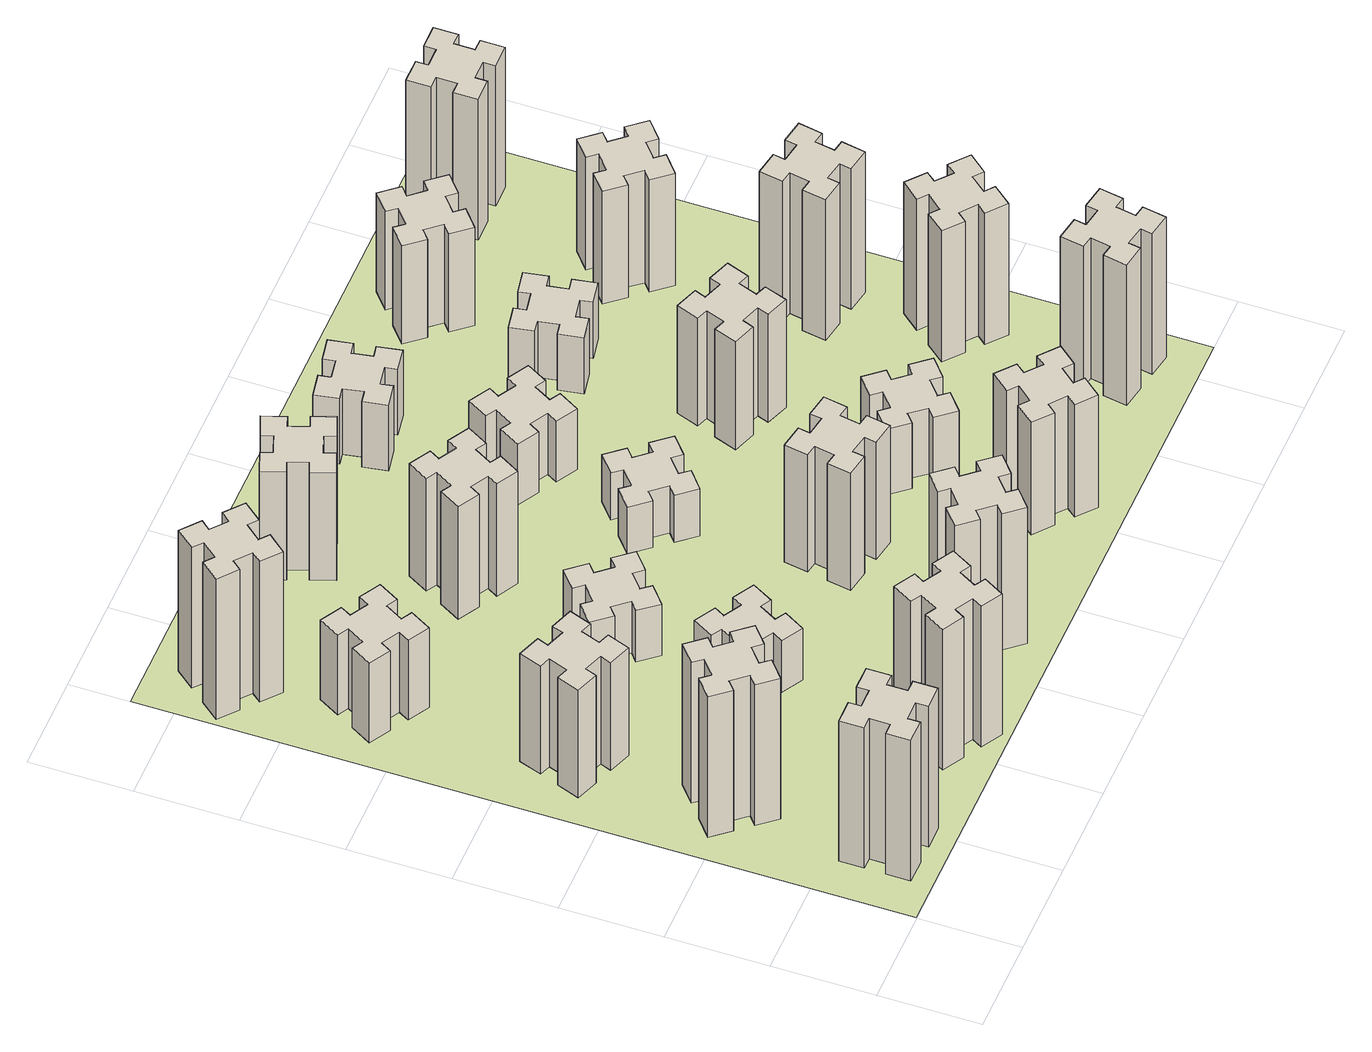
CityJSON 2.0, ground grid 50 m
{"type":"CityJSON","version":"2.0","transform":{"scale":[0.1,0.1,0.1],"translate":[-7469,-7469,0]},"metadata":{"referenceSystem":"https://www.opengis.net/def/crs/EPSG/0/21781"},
"CityObjects":{
"building1":{"type":"Building","attributes":{"class":"1000","function":"1000","usage":"1000","yearOfConstruction":2016,"roofType":"1000","measuredHeight":90,"storeysAboveGround":30,"storeysBelowGround":0},"geometry":[{"type":"Solid","lod":"1","boundaries":[[[[0,1,2,3,4,5,6,7,8,9,10,11,12,13,14,15,16,17,18,19]],[[17,16,20,21]],[[16,15,22,20]],[[15,14,23,22]],[[14,13,24,23]],[[13,12,25,24]],[[12,11,26,25]],[[11,10,27,26]],[[10,9,28,27]],[[9,8,29,28]],[[8,7,30,29]],[[7,6,31,30]],[[6,5,32,31]],[[5,4,33,32]],[[4,3,34,33]],[[3,2,35,34]],[[2,1,36,35]],[[1,0,37,36]],[[0,19,38,37]],[[19,18,39,38]],[[18,17,21,39]],[[24,25,26,27,28,29,30,31,32,33,34,35,36,37,38,39,21,20,22,23]]]]}]},
"building2":{"type":"Building","attributes":{"class":"1000","function":"1000","usage":"1000","yearOfConstruction":2016,"roofType":"1000","measuredHeight":90,"storeysAboveGround":30,"storeysBelowGround":0},"geometry":[{"type":"Solid","lod":"1","boundaries":[[[[40,41,42,43,44,45,46,47,48,49,50,51,52,53,54,55,56,57,58,59]],[[57,56,60,61]],[[56,55,62,60]],[[55,54,63,62]],[[54,53,64,63]],[[53,52,65,64]],[[52,51,66,65]],[[51,50,67,66]],[[50,49,68,67]],[[49,48,69,68]],[[48,47,70,69]],[[47,46,71,70]],[[46,45,72,71]],[[45,44,73,72]],[[44,43,74,73]],[[43,42,75,74]],[[42,41,76,75]],[[41,40,77,76]],[[40,59,78,77]],[[59,58,79,78]],[[58,57,61,79]],[[64,65,66,67,68,69,70,71,72,73,74,75,76,77,78,79,61,60,62,63]]]]}]},
"building3":{"type":"Building","attributes":{"class":"1000","function":"1000","usage":"1000","yearOfConstruction":2016,"roofType":"1000","measuredHeight":69,"storeysAboveGround":30,"storeysBelowGround":0},"geometry":[{"type":"Solid","lod":"1","boundaries":[[[[80,81,82,83,84,85,86,87,88,89,90,91,92,93,94,95,96,97,98,99]],[[97,96,100,101]],[[96,95,102,100]],[[95,94,103,102]],[[94,93,104,103]],[[93,92,105,104]],[[92,91,106,105]],[[91,90,107,106]],[[90,89,108,107]],[[89,88,109,108]],[[88,87,110,109]],[[87,86,111,110]],[[86,85,112,111]],[[85,84,113,112]],[[84,83,114,113]],[[83,82,115,114]],[[82,81,116,115]],[[81,80,117,116]],[[80,99,118,117]],[[99,98,119,118]],[[98,97,101,119]],[[104,105,106,107,108,109,110,111,112,113,114,115,116,117,118,119,101,100,102,103]]]]}]},
"building4":{"type":"Building","attributes":{"class":"1000","function":"1000","usage":"1000","yearOfConstruction":2016,"roofType":"1000","measuredHeight":51,"storeysAboveGround":30,"storeysBelowGround":0},"geometry":[{"type":"Solid","lod":"1","boundaries":[[[[120,121,122,123,124,125,126,127,128,129,130,131,132,133,134,135,136,137,138,139]],[[137,136,140,141]],[[136,135,142,140]],[[135,134,143,142]],[[134,133,144,143]],[[133,132,145,144]],[[132,131,146,145]],[[131,130,147,146]],[[130,129,148,147]],[[129,128,149,148]],[[128,127,150,149]],[[127,126,151,150]],[[126,125,152,151]],[[125,124,153,152]],[[124,123,154,153]],[[123,122,155,154]],[[122,121,156,155]],[[121,120,157,156]],[[120,139,158,157]],[[139,138,159,158]],[[138,137,141,159]],[[144,145,146,147,148,149,150,151,152,153,154,155,156,157,158,159,141,140,142,143]]]]}]},
"building5":{"type":"Building","attributes":{"class":"1000","function":"1000","usage":"1000","yearOfConstruction":2016,"roofType":"1000","measuredHeight":90,"storeysAboveGround":30,"storeysBelowGround":0},"geometry":[{"type":"Solid","lod":"1","boundaries":[[[[160,161,162,163,164,165,166,167,168,169,170,171,172,173,174,175,176,177,178,179]],[[177,176,180,181]],[[176,175,182,180]],[[175,174,183,182]],[[174,173,184,183]],[[173,172,185,184]],[[172,171,186,185]],[[171,170,187,186]],[[170,169,188,187]],[[169,168,189,188]],[[168,167,190,189]],[[167,166,191,190]],[[166,165,192,191]],[[165,164,193,192]],[[164,163,194,193]],[[163,162,195,194]],[[162,161,196,195]],[[161,160,197,196]],[[160,179,198,197]],[[179,178,199,198]],[[178,177,181,199]],[[184,185,186,187,188,189,190,191,192,193,194,195,196,197,198,199,181,180,182,183]]]]}]},
"building6":{"type":"Building","attributes":{"class":"1000","function":"1000","usage":"1000","yearOfConstruction":2016,"roofType":"1000","measuredHeight":90,"storeysAboveGround":30,"storeysBelowGround":0},"geometry":[{"type":"Solid","lod":"1","boundaries":[[[[200,201,202,203,204,205,206,207,208,209,210,211,212,213,214,215,216,217,218,219]],[[217,216,220,221]],[[216,215,222,220]],[[215,214,223,222]],[[214,213,224,223]],[[213,212,225,224]],[[212,211,226,225]],[[211,210,227,226]],[[210,209,228,227]],[[209,208,229,228]],[[208,207,230,229]],[[207,206,231,230]],[[206,205,232,231]],[[205,204,233,232]],[[204,203,234,233]],[[203,202,235,234]],[[202,201,236,235]],[[201,200,237,236]],[[200,219,238,237]],[[219,218,239,238]],[[218,217,221,239]],[[224,225,226,227,228,229,230,231,232,233,234,235,236,237,238,239,221,220,222,223]]]]}]},
"building7":{"type":"Building","attributes":{"class":"1000","function":"1000","usage":"1000","yearOfConstruction":2016,"roofType":"1000","measuredHeight":33,"storeysAboveGround":30,"storeysBelowGround":0},"geometry":[{"type":"Solid","lod":"1","boundaries":[[[[240,241,242,243,244,245,246,247,248,249,250,251,252,253,254,255,256,257,258,259]],[[257,256,260,261]],[[256,255,262,260]],[[255,254,263,262]],[[254,253,264,263]],[[253,252,265,264]],[[252,251,266,265]],[[251,250,267,266]],[[250,249,268,267]],[[249,248,269,268]],[[248,247,270,269]],[[247,246,271,270]],[[246,245,272,271]],[[245,244,273,272]],[[244,243,274,273]],[[243,242,275,274]],[[242,241,276,275]],[[241,240,277,276]],[[240,259,278,277]],[[259,258,279,278]],[[258,257,261,279]],[[264,265,266,267,268,269,270,271,272,273,274,275,276,277,278,279,261,260,262,263]]]]}]},
"building8":{"type":"Building","attributes":{"class":"1000","function":"1000","usage":"1000","yearOfConstruction":2016,"roofType":"1000","measuredHeight":33,"storeysAboveGround":30,"storeysBelowGround":0},"geometry":[{"type":"Solid","lod":"1","boundaries":[[[[280,281,282,283,284,285,286,287,288,289,290,291,292,293,294,295,296,297,298,299]],[[297,296,300,301]],[[296,295,302,300]],[[295,294,303,302]],[[294,293,304,303]],[[293,292,305,304]],[[292,291,306,305]],[[291,290,307,306]],[[290,289,308,307]],[[289,288,309,308]],[[288,287,310,309]],[[287,286,311,310]],[[286,285,312,311]],[[285,284,313,312]],[[284,283,314,313]],[[283,282,315,314]],[[282,281,316,315]],[[281,280,317,316]],[[280,299,318,317]],[[299,298,319,318]],[[298,297,301,319]],[[304,305,306,307,308,309,310,311,312,313,314,315,316,317,318,319,301,300,302,303]]]]}]},
"building9":{"type":"Building","attributes":{"class":"1000","function":"1000","usage":"1000","yearOfConstruction":2016,"roofType":"1000","measuredHeight":87,"storeysAboveGround":30,"storeysBelowGround":0},"geometry":[{"type":"Solid","lod":"1","boundaries":[[[[320,321,322,323,324,325,326,327,328,329,330,331,332,333,334,335,336,337,338,339]],[[337,336,340,341]],[[336,335,342,340]],[[335,334,343,342]],[[334,333,344,343]],[[333,332,345,344]],[[332,331,346,345]],[[331,330,347,346]],[[330,329,348,347]],[[329,328,349,348]],[[328,327,350,349]],[[327,326,351,350]],[[326,325,352,351]],[[325,324,353,352]],[[324,323,354,353]],[[323,322,355,354]],[[322,321,356,355]],[[321,320,357,356]],[[320,339,358,357]],[[339,338,359,358]],[[338,337,341,359]],[[344,345,346,347,348,349,350,351,352,353,354,355,356,357,358,359,341,340,342,343]]]]}]},
"building10":{"type":"Building","attributes":{"class":"1000","function":"1000","usage":"1000","yearOfConstruction":2016,"roofType":"1000","measuredHeight":72,"storeysAboveGround":30,"storeysBelowGround":0},"geometry":[{"type":"Solid","lod":"1","boundaries":[[[[360,361,362,363,364,365,366,367,368,369,370,371,372,373,374,375,376,377,378,379]],[[377,376,380,381]],[[376,375,382,380]],[[375,374,383,382]],[[374,373,384,383]],[[373,372,385,384]],[[372,371,386,385]],[[371,370,387,386]],[[370,369,388,387]],[[369,368,389,388]],[[368,367,390,389]],[[367,366,391,390]],[[366,365,392,391]],[[365,364,393,392]],[[364,363,394,393]],[[363,362,395,394]],[[362,361,396,395]],[[361,360,397,396]],[[360,379,398,397]],[[379,378,399,398]],[[378,377,381,399]],[[384,385,386,387,388,389,390,391,392,393,394,395,396,397,398,399,381,380,382,383]]]]}]},
"building11":{"type":"Building","attributes":{"class":"1000","function":"1000","usage":"1000","yearOfConstruction":2016,"roofType":"1000","measuredHeight":69,"storeysAboveGround":30,"storeysBelowGround":0},"geometry":[{"type":"Solid","lod":"1","boundaries":[[[[400,401,402,403,404,405,406,407,408,409,410,411,412,413,414,415,416,417,418,419]],[[417,416,420,421]],[[416,415,422,420]],[[415,414,423,422]],[[414,413,424,423]],[[413,412,425,424]],[[412,411,426,425]],[[411,410,427,426]],[[410,409,428,427]],[[409,408,429,428]],[[408,407,430,429]],[[407,406,431,430]],[[406,405,432,431]],[[405,404,433,432]],[[404,403,434,433]],[[403,402,435,434]],[[402,401,436,435]],[[401,400,437,436]],[[400,419,438,437]],[[419,418,439,438]],[[418,417,421,439]],[[424,425,426,427,428,429,430,431,432,433,434,435,436,437,438,439,421,420,422,423]]]]}]},
"building12":{"type":"Building","attributes":{"class":"1000","function":"1000","usage":"1000","yearOfConstruction":2016,"roofType":"1000","measuredHeight":75,"storeysAboveGround":30,"storeysBelowGround":0},"geometry":[{"type":"Solid","lod":"1","boundaries":[[[[440,441,442,443,444,445,446,447,448,449,450,451,452,453,454,455,456,457,458,459]],[[457,456,460,461]],[[456,455,462,460]],[[455,454,463,462]],[[454,453,464,463]],[[453,452,465,464]],[[452,451,466,465]],[[451,450,467,466]],[[450,449,468,467]],[[449,448,469,468]],[[448,447,470,469]],[[447,446,471,470]],[[446,445,472,471]],[[445,444,473,472]],[[444,443,474,473]],[[443,442,475,474]],[[442,441,476,475]],[[441,440,477,476]],[[440,459,478,477]],[[459,458,479,478]],[[458,457,461,479]],[[464,465,466,467,468,469,470,471,472,473,474,475,476,477,478,479,461,460,462,463]]]]}]},
"building13":{"type":"Building","attributes":{"class":"1000","function":"1000","usage":"1000","yearOfConstruction":2016,"roofType":"1000","measuredHeight":30,"storeysAboveGround":30,"storeysBelowGround":0},"geometry":[{"type":"Solid","lod":"1","boundaries":[[[[480,481,482,483,484,485,486,487,488,489,490,491,492,493,494,495,496,497,498,499]],[[497,496,500,501]],[[496,495,502,500]],[[495,494,503,502]],[[494,493,504,503]],[[493,492,505,504]],[[492,491,506,505]],[[491,490,507,506]],[[490,489,508,507]],[[489,488,509,508]],[[488,487,510,509]],[[487,486,511,510]],[[486,485,512,511]],[[485,484,513,512]],[[484,483,514,513]],[[483,482,515,514]],[[482,481,516,515]],[[481,480,517,516]],[[480,499,518,517]],[[499,498,519,518]],[[498,497,501,519]],[[504,505,506,507,508,509,510,511,512,513,514,515,516,517,518,519,501,500,502,503]]]]}]},
"building14":{"type":"Building","attributes":{"class":"1000","function":"1000","usage":"1000","yearOfConstruction":2016,"roofType":"1000","measuredHeight":72,"storeysAboveGround":30,"storeysBelowGround":0},"geometry":[{"type":"Solid","lod":"1","boundaries":[[[[520,521,522,523,524,525,526,527,528,529,530,531,532,533,534,535,536,537,538,539]],[[537,536,540,541]],[[536,535,542,540]],[[535,534,543,542]],[[534,533,544,543]],[[533,532,545,544]],[[532,531,546,545]],[[531,530,547,546]],[[530,529,548,547]],[[529,528,549,548]],[[528,527,550,549]],[[527,526,551,550]],[[526,525,552,551]],[[525,524,553,552]],[[524,523,554,553]],[[523,522,555,554]],[[522,521,556,555]],[[521,520,557,556]],[[520,539,558,557]],[[539,538,559,558]],[[538,537,541,559]],[[544,545,546,547,548,549,550,551,552,553,554,555,556,557,558,559,541,540,542,543]]]]}]},
"building15":{"type":"Building","attributes":{"class":"1000","function":"1000","usage":"1000","yearOfConstruction":2016,"roofType":"1000","measuredHeight":39,"storeysAboveGround":30,"storeysBelowGround":0},"geometry":[{"type":"Solid","lod":"1","boundaries":[[[[560,561,562,563,564,565,566,567,568,569,570,571,572,573,574,575,576,577,578,579]],[[577,576,580,581]],[[576,575,582,580]],[[575,574,583,582]],[[574,573,584,583]],[[573,572,585,584]],[[572,571,586,585]],[[571,570,587,586]],[[570,569,588,587]],[[569,568,589,588]],[[568,567,590,589]],[[567,566,591,590]],[[566,565,592,591]],[[565,564,593,592]],[[564,563,594,593]],[[563,562,595,594]],[[562,561,596,595]],[[561,560,597,596]],[[560,579,598,597]],[[579,578,599,598]],[[578,577,581,599]],[[584,585,586,587,588,589,590,591,592,593,594,595,596,597,598,599,581,580,582,583]]]]}]},
"building16":{"type":"Building","attributes":{"class":"1000","function":"1000","usage":"1000","yearOfConstruction":2016,"roofType":"1000","measuredHeight":42,"storeysAboveGround":30,"storeysBelowGround":0},"geometry":[{"type":"Solid","lod":"1","boundaries":[[[[600,601,602,603,604,605,606,607,608,609,610,611,612,613,614,615,616,617,618,619]],[[617,616,620,621]],[[616,615,622,620]],[[615,614,623,622]],[[614,613,624,623]],[[613,612,625,624]],[[612,611,626,625]],[[611,610,627,626]],[[610,609,628,627]],[[609,608,629,628]],[[608,607,630,629]],[[607,606,631,630]],[[606,605,632,631]],[[605,604,633,632]],[[604,603,634,633]],[[603,602,635,634]],[[602,601,636,635]],[[601,600,637,636]],[[600,619,638,637]],[[619,618,639,638]],[[618,617,621,639]],[[624,625,626,627,628,629,630,631,632,633,634,635,636,637,638,639,621,620,622,623]]]]}]},
"building17":{"type":"Building","attributes":{"class":"1000","function":"1000","usage":"1000","yearOfConstruction":2016,"roofType":"1000","measuredHeight":42,"storeysAboveGround":30,"storeysBelowGround":0},"geometry":[{"type":"Solid","lod":"1","boundaries":[[[[640,641,642,643,644,645,646,647,648,649,650,651,652,653,654,655,656,657,658,659]],[[657,656,660,661]],[[656,655,662,660]],[[655,654,663,662]],[[654,653,664,663]],[[653,652,665,664]],[[652,651,666,665]],[[651,650,667,666]],[[650,649,668,667]],[[649,648,669,668]],[[648,647,670,669]],[[647,646,671,670]],[[646,645,672,671]],[[645,644,673,672]],[[644,643,674,673]],[[643,642,675,674]],[[642,641,676,675]],[[641,640,677,676]],[[640,659,678,677]],[[659,658,679,678]],[[658,657,661,679]],[[664,665,666,667,668,669,670,671,672,673,674,675,676,677,678,679,661,660,662,663]]]]}]},
"building18":{"type":"Building","attributes":{"class":"1000","function":"1000","usage":"1000","yearOfConstruction":2016,"roofType":"1000","measuredHeight":69,"storeysAboveGround":30,"storeysBelowGround":0},"geometry":[{"type":"Solid","lod":"1","boundaries":[[[[680,681,682,683,684,685,686,687,688,689,690,691,692,693,694,695,696,697,698,699]],[[697,696,700,701]],[[696,695,702,700]],[[695,694,703,702]],[[694,693,704,703]],[[693,692,705,704]],[[692,691,706,705]],[[691,690,707,706]],[[690,689,708,707]],[[689,688,709,708]],[[688,687,710,709]],[[687,686,711,710]],[[686,685,712,711]],[[685,684,713,712]],[[684,683,714,713]],[[683,682,715,714]],[[682,681,716,715]],[[681,680,717,716]],[[680,699,718,717]],[[699,698,719,718]],[[698,697,701,719]],[[704,705,706,707,708,709,710,711,712,713,714,715,716,717,718,719,701,700,702,703]]]]}]},
"building19":{"type":"Building","attributes":{"class":"1000","function":"1000","usage":"1000","yearOfConstruction":2016,"roofType":"1000","measuredHeight":36,"storeysAboveGround":30,"storeysBelowGround":0},"geometry":[{"type":"Solid","lod":"1","boundaries":[[[[720,721,722,723,724,725,726,727,728,729,730,731,732,733,734,735,736,737,738,739]],[[737,736,740,741]],[[736,735,742,740]],[[735,734,743,742]],[[734,733,744,743]],[[733,732,745,744]],[[732,731,746,745]],[[731,730,747,746]],[[730,729,748,747]],[[729,728,749,748]],[[728,727,750,749]],[[727,726,751,750]],[[726,725,752,751]],[[725,724,753,752]],[[724,723,754,753]],[[723,722,755,754]],[[722,721,756,755]],[[721,720,757,756]],[[720,739,758,757]],[[739,738,759,758]],[[738,737,741,759]],[[744,745,746,747,748,749,750,751,752,753,754,755,756,757,758,759,741,740,742,743]]]]}]},
"building20":{"type":"Building","attributes":{"class":"1000","function":"1000","usage":"1000","yearOfConstruction":2016,"roofType":"1000","measuredHeight":90,"storeysAboveGround":30,"storeysBelowGround":0},"geometry":[{"type":"Solid","lod":"1","boundaries":[[[[760,761,762,763,764,765,766,767,768,769,770,771,772,773,774,775,776,777,778,779]],[[777,776,780,781]],[[776,775,782,780]],[[775,774,783,782]],[[774,773,784,783]],[[773,772,785,784]],[[772,771,786,785]],[[771,770,787,786]],[[770,769,788,787]],[[769,768,789,788]],[[768,767,790,789]],[[767,766,791,790]],[[766,765,792,791]],[[765,764,793,792]],[[764,763,794,793]],[[763,762,795,794]],[[762,761,796,795]],[[761,760,797,796]],[[760,779,798,797]],[[779,778,799,798]],[[778,777,781,799]],[[784,785,786,787,788,789,790,791,792,793,794,795,796,797,798,799,781,780,782,783]]]]}]},
"building21":{"type":"Building","attributes":{"class":"1000","function":"1000","usage":"1000","yearOfConstruction":2016,"roofType":"1000","measuredHeight":63,"storeysAboveGround":30,"storeysBelowGround":0},"geometry":[{"type":"Solid","lod":"1","boundaries":[[[[800,801,802,803,804,805,806,807,808,809,810,811,812,813,814,815,816,817,818,819]],[[817,816,820,821]],[[816,815,822,820]],[[815,814,823,822]],[[814,813,824,823]],[[813,812,825,824]],[[812,811,826,825]],[[811,810,827,826]],[[810,809,828,827]],[[809,808,829,828]],[[808,807,830,829]],[[807,806,831,830]],[[806,805,832,831]],[[805,804,833,832]],[[804,803,834,833]],[[803,802,835,834]],[[802,801,836,835]],[[801,800,837,836]],[[800,819,838,837]],[[819,818,839,838]],[[818,817,821,839]],[[824,825,826,827,828,829,830,831,832,833,834,835,836,837,838,839,821,820,822,823]]]]}]},
"building22":{"type":"Building","attributes":{"class":"1000","function":"1000","usage":"1000","yearOfConstruction":2016,"roofType":"1000","measuredHeight":84,"storeysAboveGround":30,"storeysBelowGround":0},"geometry":[{"type":"Solid","lod":"1","boundaries":[[[[840,841,842,843,844,845,846,847,848,849,850,851,852,853,854,855,856,857,858,859]],[[857,856,860,861]],[[856,855,862,860]],[[855,854,863,862]],[[854,853,864,863]],[[853,852,865,864]],[[852,851,866,865]],[[851,850,867,866]],[[850,849,868,867]],[[849,848,869,868]],[[848,847,870,869]],[[847,846,871,870]],[[846,845,872,871]],[[845,844,873,872]],[[844,843,874,873]],[[843,842,875,874]],[[842,841,876,875]],[[841,840,877,876]],[[840,859,878,877]],[[859,858,879,878]],[[858,857,861,879]],[[864,865,866,867,868,869,870,871,872,873,874,875,876,877,878,879,861,860,862,863]]]]}]},
"building23":{"type":"Building","attributes":{"class":"1000","function":"1000","usage":"1000","yearOfConstruction":2016,"roofType":"1000","measuredHeight":90,"storeysAboveGround":30,"storeysBelowGround":0},"geometry":[{"type":"Solid","lod":"1","boundaries":[[[[880,881,882,883,884,885,886,887,888,889,890,891,892,893,894,895,896,897,898,899]],[[897,896,900,901]],[[896,895,902,900]],[[895,894,903,902]],[[894,893,904,903]],[[893,892,905,904]],[[892,891,906,905]],[[891,890,907,906]],[[890,889,908,907]],[[889,888,909,908]],[[888,887,910,909]],[[887,886,911,910]],[[886,885,912,911]],[[885,884,913,912]],[[884,883,914,913]],[[883,882,915,914]],[[882,881,916,915]],[[881,880,917,916]],[[880,899,918,917]],[[899,898,919,918]],[[898,897,901,919]],[[904,905,906,907,908,909,910,911,912,913,914,915,916,917,918,919,901,900,902,903]]]]}]},
"building24":{"type":"Building","attributes":{"class":"1000","function":"1000","usage":"1000","yearOfConstruction":2016,"roofType":"1000","measuredHeight":72,"storeysAboveGround":30,"storeysBelowGround":0},"geometry":[{"type":"Solid","lod":"1","boundaries":[[[[920,921,922,923,924,925,926,927,928,929,930,931,932,933,934,935,936,937,938,939]],[[937,936,940,941]],[[936,935,942,940]],[[935,934,943,942]],[[934,933,944,943]],[[933,932,945,944]],[[932,931,946,945]],[[931,930,947,946]],[[930,929,948,947]],[[929,928,949,948]],[[928,927,950,949]],[[927,926,951,950]],[[926,925,952,951]],[[925,924,953,952]],[[924,923,954,953]],[[923,922,955,954]],[[922,921,956,955]],[[921,920,957,956]],[[920,939,958,957]],[[939,938,959,958]],[[938,937,941,959]],[[944,945,946,947,948,949,950,951,952,953,954,955,956,957,958,959,941,940,942,943]]]]}]},
"building25":{"type":"Building","attributes":{"class":"1000","function":"1000","usage":"1000","yearOfConstruction":2016,"roofType":"1000","measuredHeight":90,"storeysAboveGround":30,"storeysBelowGround":0},"geometry":[{"type":"Solid","lod":"1","boundaries":[[[[960,961,962,963,964,965,966,967,968,969,970,971,972,973,974,975,976,977,978,979]],[[977,976,980,981]],[[976,975,982,980]],[[975,974,983,982]],[[974,973,984,983]],[[973,972,985,984]],[[972,971,986,985]],[[971,970,987,986]],[[970,969,988,987]],[[969,968,989,988]],[[968,967,990,989]],[[967,966,991,990]],[[966,965,992,991]],[[965,964,993,992]],[[964,963,994,993]],[[963,962,995,994]],[[962,961,996,995]],[[961,960,997,996]],[[960,979,998,997]],[[979,978,999,998]],[[978,977,981,999]],[[984,985,986,987,988,989,990,991,992,993,994,995,996,997,998,999,981,980,982,983]]]]}]},
"landuse1":{"type":"LandUse","attributes":{"name":"plot1","function":"1010"},"geometry":[{"type":"MultiSurface","lod":"1","boundaries":[[[1000,1001,1002,1003]]]}]}
},
"vertices":[
[265,325,0],[265,225,0],[205,225,0],[205,105,0],[325,105,0],[325,165,0],[425,165,0],[425,105,0],[545,105,0],[545,225,0],[485,225,0],[485,325,0],[545,325,0],[545,445,0],[425,445,0],[425,385,0],[325,385,0],[325,445,0],[205,445,0],[205,325,0],[325,385,900],[325,445,900],[425,385,900],[425,445,900],[545,445,900],[545,325,900],[485,325,900],[485,225,900],[545,225,900],[545,105,900],[425,105,900],[425,165,900],[325,165,900],[325,105,900],[205,105,900],[205,225,900],[265,225,900],[265,325,900],[205,325,900],[205,445,900],
[492,1048,0],[427,1124,0],[473,1163,0],[396,1255,0],[304,1178,0],[343,1132,0],[266,1067,0],[228,1113,0],[136,1036,0],[213,944,0],[259,983,0],[323,906,0],[277,868,0],[354,776,0],[446,853,0],[408,899,0],[484,963,0],[523,917,0],[615,994,0],[538,1086,0],[484,963,900],[523,917,900],[408,899,900],[446,853,900],[354,776,900],[277,868,900],[323,906,900],[259,983,900],[213,944,900],[136,1036,900],[228,1113,900],[266,1067,900],[343,1132,900],[304,1178,900],[396,1255,900],[473,1163,900],[427,1124,900],[492,1048,900],[538,1086,900],[615,994,900],
[291,1669,0],[385,1635,0],[364,1579,0],[477,1537,0],[518,1650,0],[462,1671,0],[496,1765,0],[552,1744,0],[593,1857,0],[480,1898,0],[460,1842,0],[366,1876,0],[387,1932,0],[274,1973,0],[233,1860,0],[289,1840,0],[255,1746,0],[199,1767,0],[157,1654,0],[270,1613,0],[255,1746,690],[199,1767,690],[289,1840,690],[233,1860,690],[274,1973,690],[387,1932,690],[366,1876,690],[460,1842,690],[480,1898,690],[593,1857,690],[552,1744,690],[496,1765,690],[462,1671,690],[518,1650,690],[477,1537,690],[364,1579,690],[385,1635,690],[291,1669,690],[270,1613,690],[157,1654,690],
[446,2597,0],[496,2684,0],[548,2654,0],[608,2758,0],[504,2818,0],[474,2766,0],[387,2816,0],[417,2868,0],[313,2928,0],[253,2824,0],[305,2794,0],[255,2707,0],[203,2737,0],[143,2633,0],[247,2573,0],[277,2625,0],[364,2575,0],[334,2523,0],[438,2463,0],[498,2567,0],[364,2575,510],[334,2523,510],[277,2625,510],[247,2573,510],[143,2633,510],[203,2737,510],[255,2707,510],[305,2794,510],[253,2824,510],[313,2928,510],[417,2868,510],[387,2816,510],[474,2766,510],[504,2818,510],[608,2758,510],[548,2654,510],[496,2684,510],[446,2597,510],[498,2567,510],[438,2463,510],
[1214,346,0],[1127,396,0],[1157,448,0],[1053,508,0],[993,404,0],[1045,374,0],[995,287,0],[943,317,0],[883,213,0],[987,153,0],[1017,205,0],[1104,155,0],[1074,103,0],[1178,43,0],[1238,147,0],[1186,177,0],[1236,264,0],[1288,234,0],[1348,338,0],[1244,398,0],[1236,264,900],[1288,234,900],[1186,177,900],[1238,147,900],[1178,43,900],[1074,103,900],[1104,155,900],[1017,205,900],[987,153,900],[883,213,900],[943,317,900],[995,287,900],[1045,374,900],[993,404,900],[1053,508,900],[1157,448,900],[1127,396,900],[1214,346,900],[1244,398,900],[1348,338,900],
[384,3387,0],[308,3452,0],[346,3498,0],[254,3575,0],[177,3483,0],[223,3444,0],[159,3368,0],[113,3406,0],[36,3314,0],[128,3237,0],[166,3283,0],[243,3219,0],[204,3173,0],[296,3096,0],[373,3188,0],[327,3226,0],[392,3303,0],[438,3264,0],[515,3356,0],[423,3433,0],[392,3303,900],[438,3264,900],[327,3226,900],[373,3188,900],[296,3096,900],[204,3173,900],[243,3219,900],[166,3283,900],[128,3237,900],[36,3314,900],[113,3406,900],[159,3368,900],[223,3444,900],[177,3483,900],[254,3575,900],[346,3498,900],[308,3452,900],[384,3387,900],[423,3433,900],[515,3356,900],
[1186,1117,0],[1236,1204,0],[1288,1174,0],[1348,1278,0],[1244,1338,0],[1214,1286,0],[1127,1336,0],[1157,1388,0],[1053,1448,0],[993,1344,0],[1045,1314,0],[995,1227,0],[943,1257,0],[883,1153,0],[987,1093,0],[1017,1145,0],[1104,1095,0],[1074,1043,0],[1178,983,0],[1238,1087,0],[1104,1095,330],[1074,1043,330],[1017,1145,330],[987,1093,330],[883,1153,330],[943,1257,330],[995,1227,330],[1045,1314,330],[993,1344,330],[1053,1448,330],[1157,1388,330],[1127,1336,330],[1214,1286,330],[1244,1338,330],[1348,1278,330],[1288,1174,330],[1236,1204,330],[1186,1117,330],[1238,1087,330],[1178,983,330],
[1083,1972,0],[1006,1907,0],[968,1953,0],[876,1876,0],[953,1784,0],[999,1823,0],[1063,1746,0],[1017,1708,0],[1094,1616,0],[1186,1693,0],[1148,1739,0],[1224,1803,0],[1263,1757,0],[1355,1834,0],[1278,1926,0],[1232,1888,0],[1167,1964,0],[1213,2003,0],[1136,2095,0],[1044,2018,0],[1167,1964,330],[1213,2003,330],[1232,1888,330],[1278,1926,330],[1355,1834,330],[1263,1757,330],[1224,1803,330],[1148,1739,330],[1186,1693,330],[1094,1616,330],[1017,1708,330],[1063,1746,330],[999,1823,330],[953,1784,330],[876,1876,330],[968,1953,330],[1006,1907,330],[1083,1972,330],[1044,2018,330],[1136,2095,330],
[1639,343,0],[1703,266,0],[1657,228,0],[1734,136,0],[1826,213,0],[1788,259,0],[1864,323,0],[1903,277,0],[1995,354,0],[1918,446,0],[1872,408,0],[1807,484,0],[1853,523,0],[1776,615,0],[1684,538,0],[1723,492,0],[1646,427,0],[1608,473,0],[1516,396,0],[1593,304,0],[1646,427,870],[1608,473,870],[1723,492,870],[1684,538,870],[1776,615,870],[1853,523,870],[1807,484,870],[1872,408,870],[1918,446,870],[1995,354,870],[1903,277,870],[1864,323,870],[1788,259,870],[1826,213,870],[1734,136,870],[1657,228,870],[1703,266,870],[1639,343,870],[1593,304,870],[1516,396,870],
[1314,2666,0],[1227,2716,0],[1257,2768,0],[1153,2828,0],[1093,2724,0],[1145,2694,0],[1095,2607,0],[1043,2637,0],[983,2533,0],[1087,2473,0],[1117,2525,0],[1204,2475,0],[1174,2423,0],[1278,2363,0],[1338,2467,0],[1286,2497,0],[1336,2584,0],[1388,2554,0],[1448,2658,0],[1344,2718,0],[1336,2584,720],[1388,2554,720],[1286,2497,720],[1338,2467,720],[1278,2363,720],[1174,2423,720],[1204,2475,720],[1117,2525,720],[1087,2473,720],[983,2533,720],[1043,2637,720],[1095,2607,720],[1145,2694,720],[1093,2724,720],[1153,2828,720],[1257,2768,720],[1227,2716,720],[1314,2666,720],[1344,2718,720],[1448,2658,720],
[1125,3456,0],[1031,3422,0],[1010,3478,0],[897,3437,0],[939,3324,0],[995,3345,0],[1029,3251,0],[973,3230,0],[1014,3117,0],[1127,3159,0],[1106,3215,0],[1200,3249,0],[1220,3193,0],[1333,3234,0],[1292,3347,0],[1236,3326,0],[1202,3420,0],[1258,3440,0],[1217,3553,0],[1104,3512,0],[1202,3420,690],[1258,3440,690],[1236,3326,690],[1292,3347,690],[1333,3234,690],[1220,3193,690],[1200,3249,690],[1106,3215,690],[1127,3159,690],[1014,3117,690],[973,3230,690],[1029,3251,690],[995,3345,690],[939,3324,690],[897,3437,690],[1010,3478,690],[1031,3422,690],[1125,3456,690],[1104,3512,690],[1217,3553,690],
[2055,1047,0],[2072,1145,0],[2131,1135,0],[2152,1253,0],[2034,1274,0],[2024,1215,0],[1925,1232,0],[1936,1291,0],[1817,1312,0],[1797,1194,0],[1856,1184,0],[1838,1085,0],[1779,1096,0],[1758,977,0],[1877,957,0],[1887,1016,0],[1985,998,0],[1975,939,0],[2093,918,0],[2114,1037,0],[1985,998,750],[1975,939,750],[1887,1016,750],[1877,957,750],[1758,977,750],[1779,1096,750],[1838,1085,750],[1856,1184,750],[1797,1194,750],[1817,1312,750],[1936,1291,750],[1925,1232,750],[2024,1215,750],[2034,1274,750],[2152,1253,750],[2131,1135,750],[2072,1145,750],[2055,1047,750],[2114,1037,750],[2093,918,750],
[1972,1988,0],[1907,2064,0],[1953,2103,0],[1876,2195,0],[1784,2118,0],[1823,2072,0],[1746,2007,0],[1708,2053,0],[1616,1976,0],[1693,1884,0],[1739,1923,0],[1803,1846,0],[1757,1808,0],[1834,1716,0],[1926,1793,0],[1888,1839,0],[1964,1903,0],[2003,1857,0],[2095,1934,0],[2018,2026,0],[1964,1903,300],[2003,1857,300],[1888,1839,300],[1926,1793,300],[1834,1716,300],[1757,1808,300],[1803,1846,300],[1739,1923,300],[1693,1884,300],[1616,1976,300],[1708,2053,300],[1746,2007,300],[1823,2072,300],[1784,2118,300],[1876,2195,300],[1953,2103,300],[1907,2064,300],[1972,1988,300],[2018,2026,300],[2095,1934,300],
[2486,323,0],[2563,259,0],[2524,213,0],[2616,136,0],[2693,228,0],[2647,266,0],[2712,343,0],[2758,304,0],[2835,396,0],[2743,473,0],[2704,427,0],[2628,492,0],[2666,538,0],[2574,615,0],[2497,523,0],[2543,484,0],[2479,408,0],[2433,446,0],[2356,354,0],[2448,277,0],[2479,408,720],[2433,446,720],[2543,484,720],[2497,523,720],[2574,615,720],[2666,538,720],[2628,492,720],[2704,427,720],[2743,473,720],[2835,396,720],[2758,304,720],[2712,343,720],[2647,266,720],[2693,228,720],[2616,136,720],[2524,213,720],[2563,259,720],[2486,323,720],[2448,277,720],[2356,354,720],
[2026,2497,0],[2076,2584,0],[2128,2554,0],[2188,2658,0],[2084,2718,0],[2054,2666,0],[1967,2716,0],[1997,2768,0],[1893,2828,0],[1833,2724,0],[1885,2694,0],[1835,2607,0],[1783,2637,0],[1723,2533,0],[1827,2473,0],[1857,2525,0],[1944,2475,0],[1914,2423,0],[2018,2363,0],[2078,2467,0],[1944,2475,390],[1914,2423,390],[1857,2525,390],[1827,2473,390],[1723,2533,390],[1783,2637,390],[1835,2607,390],[1885,2694,390],[1833,2724,390],[1893,2828,390],[1997,2768,390],[1967,2716,390],[2054,2666,390],[2084,2718,390],[2188,2658,390],[2128,2554,390],[2076,2584,390],[2026,2497,390],[2078,2467,390],[2018,2363,390],
[1738,3365,0],[1756,3267,0],[1697,3257,0],[1717,3138,0],[1836,3159,0],[1825,3218,0],[1924,3236,0],[1934,3177,0],[2052,3197,0],[2031,3316,0],[1972,3305,0],[1955,3404,0],[2014,3414,0],[1993,3532,0],[1875,3511,0],[1885,3452,0],[1787,3435,0],[1777,3494,0],[1658,3473,0],[1679,3355,0],[1787,3435,420],[1777,3494,420],[1885,3452,420],[1875,3511,420],[1993,3532,420],[2014,3414,420],[1955,3404,420],[1972,3305,420],[2031,3316,420],[2052,3197,420],[1934,3177,420],[1924,3236,420],[1825,3218,420],[1836,3159,420],[1717,3138,420],[1697,3257,420],[1756,3267,420],[1738,3365,420],[1679,3355,420],[1658,3473,420],
[2563,1132,0],[2486,1067,0],[2448,1113,0],[2356,1036,0],[2433,944,0],[2479,983,0],[2543,906,0],[2497,868,0],[2574,776,0],[2666,853,0],[2628,899,0],[2704,963,0],[2743,917,0],[2835,994,0],[2758,1086,0],[2712,1048,0],[2647,1124,0],[2693,1163,0],[2616,1255,0],[2524,1178,0],[2647,1124,420],[2693,1163,420],[2712,1048,420],[2758,1086,420],[2835,994,420],[2743,917,420],[2704,963,420],[2628,899,420],[2666,853,420],[2574,776,420],[2497,868,420],[2543,906,420],[2479,983,420],[2433,944,420],[2356,1036,420],[2448,1113,420],[2486,1067,420],[2563,1132,420],[2524,1178,420],[2616,1255,420],
[2682,1771,0],[2716,1865,0],[2772,1844,0],[2813,1957,0],[2700,1998,0],[2680,1942,0],[2586,1976,0],[2607,2032,0],[2494,2073,0],[2453,1960,0],[2509,1940,0],[2475,1846,0],[2419,1867,0],[2377,1754,0],[2490,1713,0],[2511,1769,0],[2605,1735,0],[2584,1679,0],[2697,1637,0],[2738,1750,0],[2605,1735,690],[2584,1679,690],[2511,1769,690],[2490,1713,690],[2377,1754,690],[2419,1867,690],[2475,1846,690],[2509,1940,690],[2453,1960,690],[2494,2073,690],[2607,2032,690],[2586,1976,690],[2680,1942,690],[2700,1998,690],[2813,1957,690],[2772,1844,690],[2716,1865,690],[2682,1771,690],[2738,1750,690],[2697,1637,690],
[2625,2812,0],[2527,2795,0],[2517,2854,0],[2398,2833,0],[2419,2715,0],[2478,2725,0],[2496,2627,0],[2437,2617,0],[2457,2498,0],[2576,2519,0],[2565,2578,0],[2664,2596,0],[2674,2537,0],[2792,2557,0],[2771,2676,0],[2712,2665,0],[2695,2764,0],[2754,2774,0],[2733,2892,0],[2615,2871,0],[2695,2764,360],[2754,2774,360],[2712,2665,360],[2771,2676,360],[2792,2557,360],[2674,2537,360],[2664,2596,360],[2565,2578,360],[2576,2519,360],[2457,2498,360],[2437,2617,360],[2496,2627,360],[2478,2725,360],[2419,2715,360],[2398,2833,360],[2517,2854,360],[2527,2795,360],[2625,2812,360],[2615,2871,360],[2733,2892,360],
[3504,475,0],[3405,492,0],[3416,551,0],[3297,572,0],[3277,454,0],[3336,444,0],[3318,345,0],[3259,356,0],[3238,237,0],[3357,217,0],[3367,276,0],[3465,258,0],[3455,199,0],[3573,178,0],[3594,297,0],[3535,307,0],[3552,405,0],[3611,395,0],[3632,513,0],[3514,534,0],[3552,405,900],[3611,395,900],[3535,307,900],[3594,297,900],[3573,178,900],[3455,199,900],[3465,258,900],[3367,276,900],[3357,217,900],[3238,237,900],[3259,356,900],[3318,345,900],[3336,444,900],[3277,454,900],[3297,572,900],[3416,551,900],[3405,492,900],[3504,475,900],[3514,534,900],[3632,513,900],
[2812,3368,0],[2747,3444,0],[2793,3483,0],[2716,3575,0],[2624,3498,0],[2663,3452,0],[2586,3387,0],[2548,3433,0],[2456,3356,0],[2533,3264,0],[2579,3303,0],[2643,3226,0],[2597,3188,0],[2674,3096,0],[2766,3173,0],[2728,3219,0],[2804,3283,0],[2843,3237,0],[2935,3314,0],[2858,3406,0],[2804,3283,630],[2843,3237,630],[2728,3219,630],[2766,3173,630],[2674,3096,630],[2597,3188,630],[2643,3226,630],[2579,3303,630],[2533,3264,630],[2456,3356,630],[2548,3433,630],[2586,3387,630],[2663,3452,630],[2624,3498,630],[2716,3575,630],[2793,3483,630],[2747,3444,630],[2812,3368,630],[2858,3406,630],[2935,3314,630],
[3487,1006,0],[3552,1083,0],[3598,1044,0],[3675,1136,0],[3583,1213,0],[3544,1167,0],[3468,1232,0],[3506,1278,0],[3414,1355,0],[3337,1263,0],[3383,1224,0],[3319,1148,0],[3273,1186,0],[3196,1094,0],[3288,1017,0],[3326,1063,0],[3403,999,0],[3364,953,0],[3456,876,0],[3533,968,0],[3403,999,840],[3364,953,840],[3326,1063,840],[3288,1017,840],[3196,1094,840],[3273,1186,840],[3319,1148,840],[3383,1224,840],[3337,1263,840],[3414,1355,840],[3506,1278,840],[3468,1232,840],[3544,1167,840],[3583,1213,840],[3675,1136,840],[3598,1044,840],[3552,1083,840],[3487,1006,840],[3533,968,840],[3456,876,840],
[3267,1656,0],[3365,1638,0],[3355,1579,0],[3473,1558,0],[3494,1677,0],[3435,1687,0],[3452,1785,0],[3511,1775,0],[3532,1893,0],[3414,1914,0],[3404,1855,0],[3305,1872,0],[3316,1931,0],[3197,1952,0],[3177,1834,0],[3236,1824,0],[3218,1725,0],[3159,1736,0],[3138,1617,0],[3257,1597,0],[3218,1725,900],[3159,1736,900],[3236,1824,900],[3177,1834,900],[3197,1952,900],[3316,1931,900],[3305,1872,900],[3404,1855,900],[3414,1914,900],[3532,1893,900],[3511,1775,900],[3452,1785,900],[3435,1687,900],[3494,1677,900],[3473,1558,900],[3355,1579,900],[3365,1638,900],[3267,1656,900],[3257,1597,900],[3138,1617,900],
[3119,2563,0],[3183,2486,0],[3137,2448,0],[3214,2356,0],[3306,2433,0],[3268,2479,0],[3344,2543,0],[3383,2497,0],[3475,2574,0],[3398,2666,0],[3352,2628,0],[3287,2704,0],[3333,2743,0],[3256,2835,0],[3164,2758,0],[3203,2712,0],[3126,2647,0],[3088,2693,0],[2996,2616,0],[3073,2524,0],[3126,2647,720],[3088,2693,720],[3203,2712,720],[3164,2758,720],[3256,2835,720],[3333,2743,720],[3287,2704,720],[3352,2628,720],[3398,2666,720],[3475,2574,720],[3383,2497,720],[3344,2543,720],[3268,2479,720],[3306,2433,720],[3214,2356,720],[3137,2448,720],[3183,2486,720],[3119,2563,720],[3073,2524,720],[2996,2616,720],
[3285,3325,0],[3385,3325,0],[3385,3265,0],[3505,3265,0],[3505,3385,0],[3445,3385,0],[3445,3485,0],[3505,3485,0],[3505,3605,0],[3385,3605,0],[3385,3545,0],[3285,3545,0],[3285,3605,0],[3165,3605,0],[3165,3485,0],[3225,3485,0],[3225,3385,0],[3165,3385,0],[3165,3265,0],[3285,3265,0],[3225,3385,900],[3165,3385,900],[3225,3485,900],[3165,3485,900],[3165,3605,900],[3285,3605,900],[3285,3545,900],[3385,3545,900],[3385,3605,900],[3505,3605,900],[3505,3485,900],[3445,3485,900],[3445,3385,900],[3505,3385,900],[3505,3265,900],[3385,3265,900],[3385,3325,900],[3285,3325,900],[3285,3265,900],[3165,3265,900],
[5,3705,0],[3705,3705,0],[3705,5,0],[5,5,0]
]}
